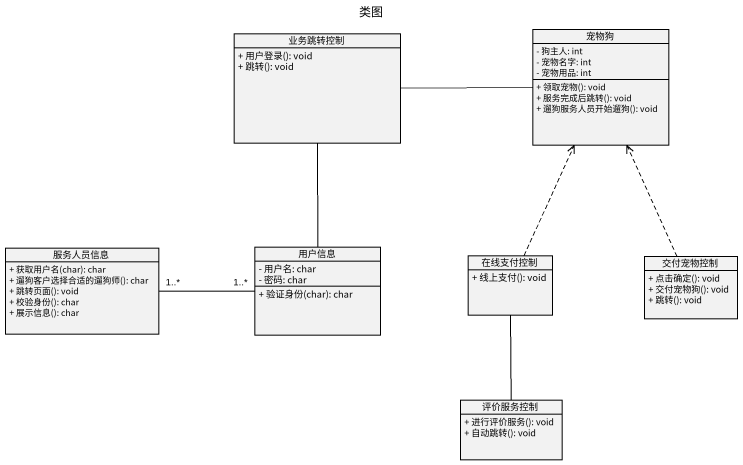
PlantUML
@startuml
title 类图
hide circle
hide empty members
skinparam classAttributeIconSize 0
class 业务跳转控制 {
  + 用户登录(): void
  + 跳转(): void
}
class 宠物狗 {
  - 狗主人: int
  - 宠物名字: int
  - 宠物用品: int
  + 领取宠物(): void
  + 服务完成后跳转(): void
  + 遛狗服务人员开始遛狗(): void
}
class 服务人员信息 {
  + 获取用户名(char): char
  + 遛狗客户选择合适的遛狗师(): char
  + 跳转页面(): void
  + 校验身份(): char
  + 展示信息(): char
}
class 用户信息 {
  - 用户名: char
  - 密码: char
  + 验证身份(char): char
}
class 在线支付控制 {
  + 线上支付(): void
}
class 交付宠物控制 {
  + 点击确定(): void
  + 交付宠物狗(): void
  + 跳转(): void
}
class 评价服务控制 {
  + 进行评价服务(): void
  + 自动跳转(): void
}
业务跳转控制 -right- 宠物狗
业务跳转控制 -- 用户信息
服务人员信息 "1..*" -right- "1..*" 用户信息
在线支付控制 .up.> 宠物狗
交付宠物控制 .up.> 宠物狗
评价服务控制 -up- 在线支付控制
@enduml
